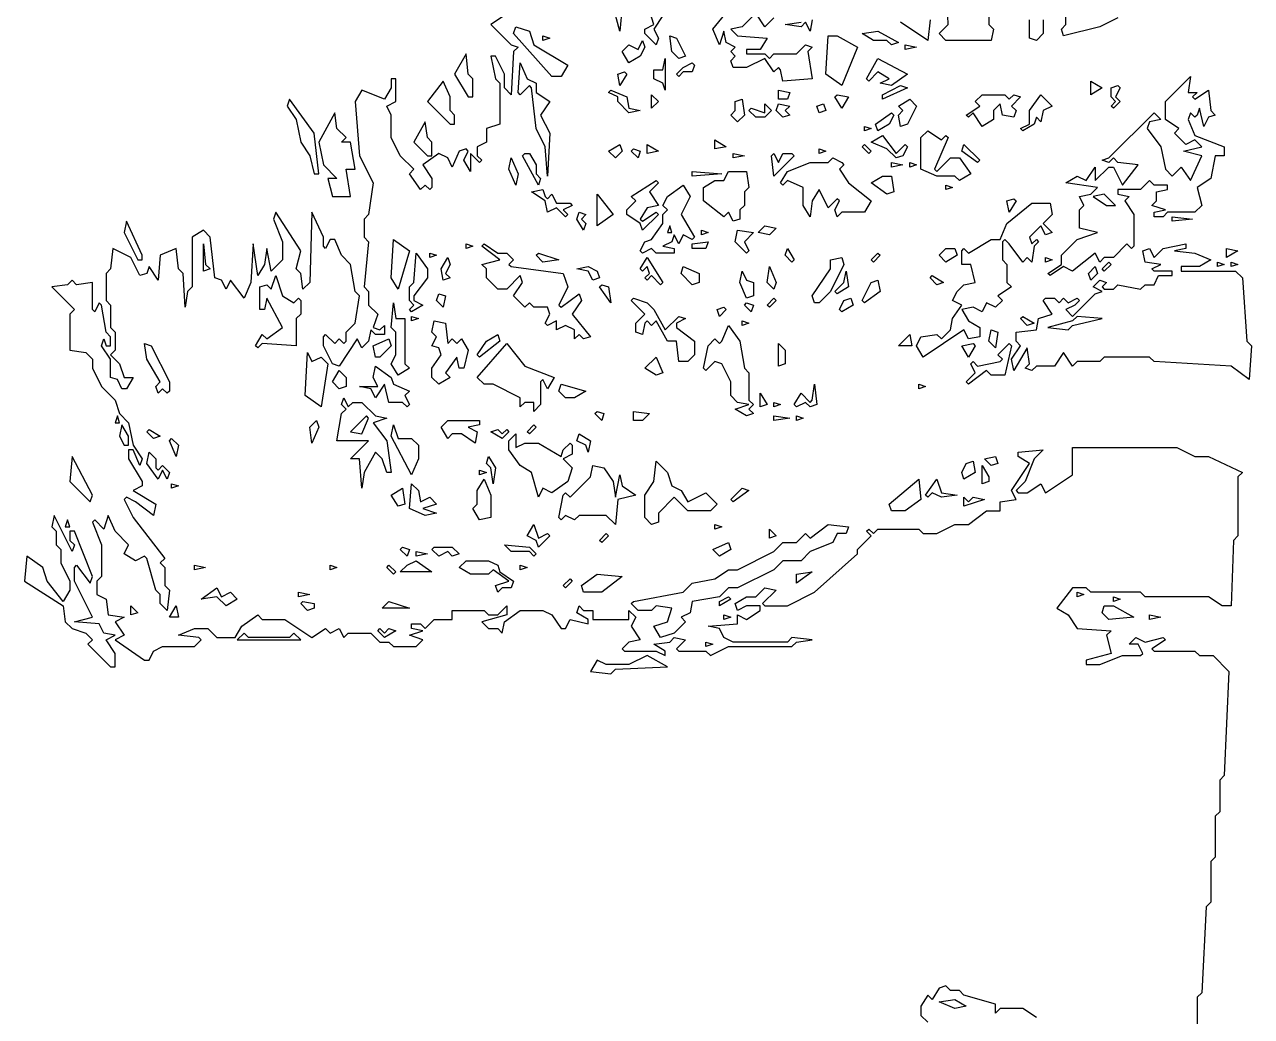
# Model space of a CAD drawing. Header units: millimetres. Extents: x -1921 to 1919, y -2 to 9002.
# Drawn here: x -1322 to -129, y 1985 to 2950 of the extents above; entities that cross this region are included whole.
import ezdxf

# ---------------------------------------------------------------- set-up
doc = ezdxf.new("R2010")
doc.units = ezdxf.units.MM
doc.layers.add('ALMOND-DRAW-PROFILE', color=7, linetype='Continuous', lineweight=25)

msp = doc.modelspace()

# ---------------------------------------------------------------- linework, layer by layer
at = {"layer": 'ALMOND-DRAW-PROFILE'}
for points in [[(-707.8, 2930.3), (-718.8, 2941.3), (-718.8, 2945.7), (-710, 2950.1), (-714.4, 2963.3), (-710, 2967.7), (-705.6, 2994.1), (-701.2, 2998.5), (-703.4, 3005.1), (-710, 3007.3), (-703.4, 3018.3), (-699, 3009.5), (-696.8, 3011.7), (-694.6, 3080), (-674.8, 3064.6), (-674.8, 3060.2), (-679.2, 3055.8), (-679.2, 3042.6), (-688, 3020.5), (-688, 3007.3), (-696.8, 2989.7), (-701.2, 2958.9), (-710, 2945.7), (-705.6, 2936.9)], [(-743, 2943.5), (-749.6, 2967.7), (-754, 2972.1), (-751.8, 2983.1), (-740.8, 2967.7)], [(-809.1, 2899.5), (-846.5, 2941.3), (-844.3, 2947.9), (-831.1, 2943.5), (-826.7, 2930.3), (-793.7, 2910.5), (-800.3, 2899.5)], [(-817.9, 2934.7), (-817.9, 2939.1), (-811.3, 2936.9)], [(-685.8, 2917.1), (-692.4, 2923.7), (-694.6, 2939.1), (-688, 2936.9), (-679.2, 2919.3)], [(-527.3, 2890.7), (-542.7, 2901.7), (-540.5, 2939.1), (-531.7, 2939.1), (-511.9, 2928.1)], [(-478.9, 2930.3), (-483.3, 2934.7), (-496.5, 2934.7), (-507.5, 2941.3), (-492.1, 2943.5), (-472.2, 2932.5)], [(-734.2, 2912.7), (-740.8, 2923.7), (-734.2, 2930.3), (-725.4, 2925.9), (-721, 2934.7), (-718.8, 2928.1), (-723.2, 2919.3)], [(-465.6, 2925.9), (-465.6, 2930.3), (-454.6, 2928.1)], [(-890.5, 2879.6), (-886.1, 2879.6), (-886.1, 2897.3), (-890.5, 2901.7), (-892.7, 2921.5), (-903.8, 2901.7)], [(-813.5, 2802.6), (-815.7, 2831.2), (-824.5, 2848.8), (-828.9, 2888.5), (-831.1, 2890.7), (-839.9, 2881.8), (-842.1, 2884.1), (-839.9, 2912.7), (-833.3, 2897.3), (-824.5, 2892.9), (-824.5, 2884.1), (-811.3, 2875.2), (-820.1, 2862), (-811.3, 2844.4)], [(-699, 2886.3), (-701.2, 2892.9), (-710, 2897.3), (-710, 2906.1), (-701.2, 2906.1), (-699, 2917.1)], [(-685.8, 2899.5), (-688, 2901.7), (-681.4, 2908.3), (-672.6, 2912.7), (-670.4, 2910.5), (-672.6, 2903.9), (-681.4, 2903.9)], [(-489.9, 2892.9), (-481.1, 2897.3), (-492.1, 2903.9), (-500.9, 2895.1), (-503.1, 2897.3), (-492.1, 2917.1), (-463.4, 2901.7), (-478.9, 2890.7)], [(-743, 2890.7), (-745.2, 2901.7), (-738.6, 2903.9), (-736.4, 2901.7)], [(-908.2, 2853.2), (-903.8, 2853.2), (-903.8, 2862), (-908.2, 2866.4), (-908.2, 2879.6), (-914.8, 2895.1), (-930.2, 2875.2)], [(-487.7, 2877.4), (-487.7, 2881.8), (-470, 2890.7), (-463.4, 2888.5)], [(-324.7, 2705.7), (-326.9, 2707.9), (-313.7, 2716.7), (-313.7, 2725.5), (-298.3, 2740.9), (-278.5, 2747.6), (-296.1, 2752), (-296.1, 2769.6), (-291.7, 2774), (-296.1, 2782.8), (-285.1, 2785), (-278.5, 2791.6), (-309.3, 2796), (-298.3, 2802.6), (-289.5, 2798.2), (-280.7, 2811.4), (-280.7, 2798.2), (-267.5, 2811.4), (-263.1, 2811.4), (-254.3, 2793.8), (-238.9, 2813.6), (-258.7, 2815.8), (-263.1, 2820.2), (-267.5, 2815.8), (-274.1, 2818), (-267.5, 2820.2), (-223.5, 2864.2), (-216.9, 2857.6), (-227.9, 2855.4), (-230.1, 2848.8), (-216.9, 2831.2), (-212.5, 2809.2), (-205.9, 2802.6), (-197.1, 2811.4), (-188.2, 2798.2), (-177.2, 2822.4), (-194.9, 2826.8), (-177.2, 2831.2), (-183.8, 2837.8), (-192.7, 2833.4), (-203.7, 2844.4), (-199.3, 2848.8), (-212.5, 2857.6), (-212.5, 2875.2), (-188.2, 2899.5), (-190.4, 2884.1), (-181.6, 2884.1), (-186, 2879.6), (-183.8, 2877.4), (-170.6, 2886.3), (-168.4, 2866.4), (-164, 2862), (-170.6, 2859.8), (-175, 2851), (-179.4, 2868.6), (-181.6, 2862), (-183.8, 2859.8), (-188.2, 2864.2), (-190.4, 2857.6), (-183.8, 2842.2), (-155.2, 2831.2), (-155.2, 2822.4), (-164, 2822.4), (-168.4, 2800.4), (-181.6, 2791.6), (-177.2, 2774), (-183.8, 2767.4), (-210.3, 2767.4), (-214.7, 2763), (-223.5, 2763), (-223.5, 2767.4), (-212.5, 2769.6), (-225.7, 2774), (-221.3, 2778.4), (-221.3, 2787.2), (-210.3, 2789.4), (-210.3, 2793.8), (-223.5, 2793.8), (-227.9, 2798.2), (-236.7, 2789.4), (-258.7, 2789.4), (-258.7, 2785), (-247.7, 2782.8), (-252.1, 2778.4), (-243.3, 2765.2), (-243.3, 2734.3), (-245.5, 2732.1), (-249.9, 2736.5), (-263.1, 2723.3), (-271.9, 2723.3), (-276.3, 2718.9), (-280.7, 2727.7), (-302.7, 2710.1), (-311.5, 2714.5)], [(-285.1, 2881.8), (-285.1, 2895.1), (-274.1, 2888.5)], [(-263.1, 2868.6), (-265.3, 2870.8), (-260.9, 2875.2), (-265.3, 2879.6), (-265.3, 2888.5), (-258.7, 2890.7), (-256.5, 2888.5), (-260.9, 2879.6), (-256.5, 2875.2)], [(-1040.3, 2804.8), (-1035.8, 2804.8), (-1040.3, 2844.4), (-1064.5, 2877.4), (-1066.7, 2870.8), (-1057.9, 2857.6), (-1053.5, 2835.6), (-1044.7, 2822.4)], [(-734.2, 2864.2), (-745.2, 2875.2), (-745.2, 2879.6), (-754, 2884.1), (-751.8, 2886.3), (-736.4, 2879.6), (-734.2, 2868.6), (-723.2, 2866.4)], [(-712.2, 2868.6), (-712.2, 2881.8), (-705.6, 2875.2)], [(-628.6, 2855.4), (-635.2, 2862), (-630.8, 2866.4), (-630.8, 2875.2), (-624.2, 2877.4), (-622, 2862)], [(-588.9, 2877.4), (-588.9, 2886.3), (-577.9, 2884.1), (-580.1, 2877.4)], [(-527.3, 2868.6), (-533.9, 2879.6), (-531.7, 2881.8), (-520.7, 2879.6)], [(-470, 2851), (-472.2, 2862), (-467.8, 2866.4), (-472.2, 2870.8), (-461.2, 2877.4), (-454.6, 2870.8), (-463.4, 2853.2)], [(-390.8, 2851), (-399.6, 2864.2), (-404, 2859.8), (-406.2, 2862), (-393, 2870.8), (-397.4, 2875.2), (-390.8, 2881.8), (-368.8, 2881.8), (-364.4, 2877.4), (-360, 2881.8), (-353.4, 2879.6), (-362.2, 2870.8), (-357.8, 2866.4), (-360, 2859.8), (-371, 2862), (-373.2, 2873), (-379.8, 2866.4), (-379.8, 2857.6)], [(-351.2, 2846.6), (-353.4, 2848.8), (-344.6, 2853.2), (-344.6, 2866.4), (-333.6, 2881.8), (-322.5, 2870.8), (-331.3, 2866.4), (-333.6, 2855.4), (-338, 2859.8), (-340.2, 2853.2)], [(-1022.6, 2782.8), (-1005, 2782.8), (-1009.4, 2809.2), (-1000.6, 2809.2), (-1005, 2835.6), (-1013.8, 2835.6), (-1009.4, 2840), (-1018.2, 2848.8), (-1020.4, 2864.2), (-1035.8, 2835.6), (-1031.4, 2813.6), (-1018.2, 2800.4), (-1027, 2800.4)], [(-610.9, 2859.8), (-617.6, 2866.4), (-615.4, 2868.6), (-602.1, 2864.2), (-602.1, 2873), (-595.5, 2866.4), (-602.1, 2859.8)], [(-584.5, 2859.8), (-591.1, 2866.4), (-588.9, 2873), (-577.9, 2870.8), (-582.3, 2866.4), (-577.9, 2862)], [(-549.3, 2864.2), (-551.5, 2870.8), (-544.9, 2873), (-542.7, 2866.4)], [(-492.1, 2846.6), (-494.3, 2853.2), (-478.9, 2864.2), (-476.7, 2862), (-481.1, 2853.2)], [(-930.2, 2822.4), (-925.8, 2822.4), (-925.8, 2835.6), (-930.2, 2840), (-932.4, 2855.4), (-943.4, 2835.6)], [(-505.3, 2846.6), (-505.3, 2851), (-498.7, 2848.8)], [(-474.5, 2820.2), (-483.3, 2829), (-498.7, 2835.6), (-487.7, 2842.2), (-474.5, 2824.6), (-465.6, 2833.4), (-463.4, 2831.2), (-467.8, 2822.4)], [(-412.8, 2798.2), (-417.2, 2802.6), (-434.8, 2802.6), (-450.2, 2809.2), (-450.2, 2840), (-443.6, 2846.6), (-430.4, 2837.8), (-426, 2842.2), (-423.8, 2840), (-437, 2809.2), (-434.8, 2807), (-421.6, 2820.2), (-412.8, 2820.2), (-401.8, 2804.8)], [(-747.4, 2820.2), (-754, 2826.8), (-743, 2833.4), (-740.8, 2826.8)], [(-725.4, 2820.2), (-732, 2826.8), (-729.8, 2829), (-723.2, 2826.8)], [(-716.6, 2824.6), (-716.6, 2833.4), (-705.6, 2826.8)], [(-650.6, 2829), (-650.6, 2837.8), (-639.6, 2831.2)], [(-549.3, 2824.6), (-549.3, 2829), (-542.7, 2826.8)], [(-500.9, 2824.6), (-507.5, 2831.2), (-505.3, 2833.4), (-498.7, 2826.8)], [(-395.2, 2815.8), (-410.6, 2826.8), (-408.4, 2833.4), (-393, 2818)], [(-844.3, 2793.8), (-850.9, 2809.2), (-848.7, 2820.2), (-842.1, 2804.8)], [(-822.3, 2793.8), (-837.7, 2822.4), (-835.5, 2824.6), (-831.1, 2824.6), (-824.5, 2813.6), (-824.5, 2804.8), (-820.1, 2800.4)], [(-633, 2820.2), (-633, 2824.6), (-622, 2822.4)], [(-593.3, 2802.6), (-595.5, 2822.4), (-593.3, 2824.6), (-588.9, 2815.8), (-584.5, 2824.6), (-575.7, 2824.6), (-573.5, 2822.4)], [(-558.1, 2763), (-564.7, 2774), (-564.7, 2791.6), (-580.1, 2798.2), (-584.5, 2793.8), (-586.7, 2796), (-580.1, 2807), (-558.1, 2815.8), (-540.5, 2815.8), (-536.1, 2820.2), (-527.3, 2815.8), (-525.1, 2813.6), (-529.5, 2809.2), (-520.7, 2796), (-498.7, 2778.4), (-505.3, 2767.4), (-527.3, 2767.4), (-531.7, 2763), (-533.9, 2769.6), (-529.5, 2778.4), (-531.7, 2780.6), (-540.5, 2771.8), (-549.3, 2789.4), (-555.9, 2778.4)], [(-672.6, 2802.6), (-672.6, 2807), (-644, 2804.8)], [(-633, 2758.6), (-637.4, 2767.4), (-641.8, 2763), (-661.6, 2778.4), (-661.6, 2791.6), (-650.6, 2798.2), (-641.8, 2798.2), (-637.4, 2807), (-619.8, 2807), (-617.6, 2791.6), (-622, 2787.2), (-622, 2774), (-626.4, 2769.6), (-626.4, 2760.8)], [(-478.9, 2811.4), (-478.9, 2815.8), (-467.8, 2813.6)], [(-461.2, 2811.4), (-461.2, 2815.8), (-454.6, 2813.6)], [(-721, 2749.8), (-723.2, 2756.4), (-736.4, 2765.2), (-736.4, 2769.6), (-727.6, 2778.4), (-732, 2782.8), (-707.8, 2798.2), (-705.6, 2796), (-714.4, 2787.2), (-705.6, 2774), (-716.6, 2771.8), (-723.2, 2760.8), (-721, 2758.6), (-707.8, 2767.4), (-705.6, 2765.2)], [(-721, 2727.7), (-723.2, 2729.9), (-718.8, 2738.7), (-712.2, 2740.9), (-701.2, 2756.4), (-701.2, 2765.2), (-696.8, 2769.6), (-701.2, 2774), (-696.8, 2782.8), (-681.4, 2793.8), (-674.8, 2782.8), (-683.6, 2765.2), (-670.4, 2743.2), (-672.6, 2740.9), (-681.4, 2745.4), (-685.8, 2736.5), (-690.2, 2745.4), (-692.4, 2738.7), (-701.2, 2734.3), (-690.2, 2732.1), (-690.2, 2727.7), (-707.8, 2727.7), (-712.2, 2732.1)], [(-483.3, 2785), (-498.7, 2796), (-487.7, 2802.6), (-478.9, 2802.6), (-476.7, 2787.2)], [(-426, 2789.4), (-426, 2793.8), (-419.4, 2791.6)], [(-795.9, 2763), (-804.7, 2771.8), (-813.5, 2767.4), (-815.7, 2778.4), (-828.9, 2787.2), (-817.9, 2789.4), (-815.7, 2782.8), (-813.5, 2780.6), (-809.1, 2785), (-804.7, 2776.2), (-791.5, 2776.2), (-789.3, 2774), (-798.1, 2769.6), (-793.7, 2765.2)], [(-765.1, 2754.2), (-765.1, 2785), (-749.6, 2765.2)], [(-364.4, 2767.4), (-366.6, 2778.4), (-360, 2780.6), (-357.8, 2778.4)], [(-269.7, 2774), (-260.9, 2774), (-271.9, 2785), (-282.9, 2782.8)], [(-448, 2626.5), (-454.6, 2637.5), (-450.2, 2646.3), (-434.8, 2648.5), (-430.4, 2644.1), (-421.6, 2652.9), (-419.4, 2663.9), (-410.6, 2677.1), (-419.4, 2681.5), (-415, 2690.3), (-408.4, 2696.9), (-397.4, 2699.1), (-401.8, 2716.7), (-410.6, 2716.7), (-410.6, 2729.9), (-408.4, 2732.1), (-404, 2727.7), (-382, 2740.9), (-373.2, 2740.9), (-366.6, 2756.4), (-342.4, 2776.2), (-324.7, 2776.2), (-322.5, 2765.2), (-331.3, 2756.4), (-322.5, 2747.6), (-329.1, 2745.4), (-333.6, 2754.2), (-344.6, 2743.2), (-342.4, 2736.5), (-338, 2740.9), (-335.8, 2738.7), (-340.2, 2734.3), (-342.4, 2718.9), (-346.8, 2723.3), (-351.2, 2718.9), (-364.4, 2736.5), (-368.8, 2740.9), (-371, 2738.7), (-371, 2721.1), (-366.6, 2716.7), (-366.6, 2699.1), (-362.2, 2694.7), (-375.4, 2685.9), (-371, 2681.5), (-377.6, 2674.9), (-386.4, 2679.3), (-390.8, 2670.5), (-399.6, 2674.9), (-410.6, 2672.7), (-404, 2661.7), (-393, 2655.1), (-393, 2646.3), (-404, 2644.1), (-408.4, 2652.9)], [(-1212, 2721.1), (-1207.6, 2721.1), (-1207.6, 2725.5), (-1223, 2758.6), (-1225.2, 2747.6)], [(-778.3, 2749.8), (-784.9, 2760.8), (-782.7, 2767.4), (-776.1, 2765.2), (-780.5, 2760.8), (-776.1, 2756.4)], [(-205.9, 2758.6), (-205.9, 2763), (-186, 2760.8)], [(-696.8, 2747.6), (-692.4, 2747.6), (-694.6, 2754.2)], [(-663.8, 2745.4), (-663.8, 2749.8), (-657.2, 2747.6)], [(-619.8, 2727.7), (-630.8, 2738.7), (-628.6, 2749.8), (-613.1, 2747.6), (-622, 2738.7), (-617.6, 2729.9)], [(-608.7, 2747.6), (-602.1, 2754.2), (-591.1, 2752), (-597.7, 2745.4)], [(-1148.1, 2710.1), (-1148.1, 2736.5), (-1145.9, 2716.7), (-1141.5, 2712.3)], [(-958.8, 2692.5), (-965.4, 2703.5), (-963.2, 2740.9), (-947.8, 2729.9)], [(-892.7, 2732.1), (-892.7, 2736.5), (-886.1, 2734.3)], [(-787.1, 2644.1), (-787.1, 2652.9), (-795.9, 2657.3), (-804.7, 2652.9), (-804.7, 2661.7), (-813.5, 2657.3), (-815.7, 2659.5), (-811.3, 2668.3), (-813.5, 2674.9), (-826.7, 2674.9), (-831.1, 2679.3), (-835.5, 2674.9), (-846.5, 2685.9), (-837.7, 2699.1), (-839.9, 2705.7), (-853.1, 2692.5), (-861.9, 2692.5), (-872.9, 2703.5), (-872.9, 2712.3), (-877.3, 2716.7), (-859.7, 2721.1), (-877.3, 2734.3), (-875.1, 2736.5), (-861.9, 2727.7), (-853.1, 2727.7), (-846.5, 2721.1), (-850.9, 2716.7), (-848.7, 2714.5), (-798.1, 2707.9), (-793.7, 2694.7), (-802.5, 2677.1), (-800.3, 2674.9), (-782.7, 2688.1), (-780.5, 2681.5), (-789.3, 2668.3), (-771.7, 2646.3), (-778.3, 2644.1), (-782.7, 2648.5)], [(-672.6, 2732.1), (-672.6, 2736.5), (-657.2, 2738.7), (-659.4, 2732.1)], [(-131, 2604.5), (-148.6, 2617.7), (-223.5, 2622.1), (-227.9, 2626.5), (-271.9, 2626.5), (-276.3, 2622.1), (-298.3, 2622.1), (-302.7, 2617.7), (-311.5, 2630.9), (-320.3, 2617.7), (-338, 2617.7), (-342.4, 2613.3), (-349, 2615.5), (-344.6, 2619.9), (-346.8, 2635.3), (-360, 2613.3), (-362.2, 2624.3), (-353.4, 2637.5), (-357.8, 2641.9), (-357.8, 2650.7), (-338, 2652.9), (-335.8, 2663.9), (-322.5, 2668.3), (-331.3, 2681.5), (-329.1, 2683.7), (-320.3, 2683.7), (-315.9, 2679.3), (-311.5, 2683.7), (-307.1, 2679.3), (-298.3, 2683.7), (-296.1, 2681.5), (-300.5, 2677.1), (-309.3, 2672.7), (-302.7, 2666.1), (-280.7, 2688.1), (-274.1, 2690.3), (-282.9, 2694.7), (-276.3, 2701.3), (-269.7, 2699.1), (-274.1, 2694.7), (-271.9, 2692.5), (-263.1, 2692.5), (-258.7, 2696.9), (-236.7, 2692.5), (-232.3, 2696.9), (-223.5, 2696.9), (-219.1, 2705.7), (-205.9, 2705.7), (-205.9, 2710.1), (-223.5, 2710.1), (-225.7, 2712.3), (-216.9, 2716.7), (-232.3, 2718.9), (-234.5, 2729.9), (-227.9, 2732.1), (-223.5, 2723.3), (-214.7, 2732.1), (-192.7, 2736.5), (-192.7, 2732.1), (-203.7, 2729.9), (-183.8, 2727.7), (-168.4, 2721.1), (-179.4, 2714.5), (-197.1, 2714.5), (-197.1, 2710.1), (-144.2, 2710.1), (-137.6, 2703.5), (-133.2, 2641.9), (-128.8, 2637.5)], [(-945.6, 2670.5), (-947.8, 2672.7), (-943.4, 2677.1), (-947.8, 2681.5), (-947.8, 2694.7), (-943.4, 2699.1), (-941.2, 2727.7), (-930.2, 2712.3), (-930.2, 2703.5), (-943.4, 2685.9), (-943.4, 2681.5), (-934.6, 2677.1)], [(-928, 2723.3), (-928, 2727.7), (-921.4, 2725.5)], [(-914.8, 2701.3), (-917, 2712.3), (-910.4, 2723.3), (-908.2, 2716.7), (-912.6, 2707.9), (-908.2, 2703.5)], [(-817.9, 2718.9), (-824.5, 2725.5), (-822.3, 2727.7), (-802.5, 2721.1)], [(-703.4, 2696.9), (-712.2, 2705.7), (-716.6, 2701.3), (-718.8, 2703.5), (-714.4, 2707.9), (-716.6, 2714.5), (-721, 2710.1), (-723.2, 2712.3), (-716.6, 2723.3), (-701.2, 2699.1)], [(-575.7, 2718.9), (-582.3, 2725.5), (-580.1, 2732.1), (-573.5, 2721.1)], [(-553.7, 2679.3), (-555.9, 2685.9), (-538.3, 2712.3), (-538.3, 2721.1), (-527.3, 2723.3), (-525.1, 2716.7), (-538.3, 2690.3), (-549.3, 2679.3)], [(-496.5, 2718.9), (-498.7, 2721.1), (-492.1, 2727.7), (-489.9, 2725.5)], [(-426, 2718.9), (-432.6, 2725.5), (-426, 2732.1), (-417.2, 2732.1), (-415, 2725.5)], [(-329.1, 2718.9), (-329.1, 2723.3), (-322.5, 2721.1)], [(-153, 2723.3), (-153, 2732.1), (-142, 2729.9)], [(-769.5, 2701.3), (-773.9, 2710.1), (-784.9, 2712.3), (-773.9, 2714.5), (-765.1, 2710.1), (-762.9, 2703.5)], [(-672.6, 2696.9), (-683.6, 2707.9), (-681.4, 2714.5), (-666, 2707.9), (-666, 2699.1)], [(-619.8, 2683.7), (-626.4, 2699.1), (-624.2, 2710.1), (-619.8, 2701.3), (-613.1, 2699.1), (-613.1, 2685.9)], [(-593.3, 2692.5), (-599.9, 2699.1), (-597.7, 2714.5), (-591.1, 2699.1)], [(-531.7, 2688.1), (-533.9, 2690.3), (-525.1, 2699.1), (-522.9, 2710.1), (-520.7, 2694.7)], [(-285.1, 2701.3), (-287.3, 2707.9), (-280.7, 2714.5), (-278.5, 2707.9)], [(-271.9, 2710.1), (-274.1, 2712.3), (-267.5, 2718.9), (-265.3, 2716.7)], [(-161.8, 2714.5), (-161.8, 2718.9), (-155.2, 2716.7)], [(-148.6, 2714.5), (-148.6, 2718.9), (-142, 2716.7)], [(-1095.3, 2635.3), (-1097.5, 2637.5), (-1090.9, 2648.5), (-1086.5, 2644.1), (-1071.1, 2655.1), (-1086.5, 2683.7), (-1088.7, 2672.7), (-1093.1, 2672.7), (-1093.1, 2694.7), (-1086.5, 2696.9), (-1082.1, 2692.5), (-1077.7, 2705.7), (-1071.1, 2685.9), (-1060.1, 2679.3), (-1055.7, 2683.7), (-1053.5, 2681.5), (-1053.5, 2668.3), (-1057.9, 2663.9), (-1057.9, 2637.5), (-1090.9, 2639.7)], [(-751.8, 2679.3), (-762.9, 2694.7), (-760.7, 2696.9), (-754, 2694.7)], [(-505.3, 2679.3), (-507.5, 2681.5), (-498.7, 2699.1), (-492.1, 2701.3), (-489.9, 2690.3)], [(-434.8, 2696.9), (-441.4, 2703.5), (-439.2, 2705.7), (-428.2, 2699.1)], [(-914.8, 2674.9), (-921.4, 2681.5), (-919.2, 2688.1), (-912.6, 2685.9)], [(-958.8, 2608.9), (-965.4, 2619.9), (-961, 2628.7), (-961, 2650.7), (-965.4, 2655.1), (-963.2, 2679.3), (-961, 2663.9), (-952.2, 2663.9), (-952.2, 2619.9), (-947.8, 2615.5)], [(-685.8, 2622.1), (-688, 2641.9), (-696.8, 2641.9), (-707.8, 2661.7), (-712.2, 2657.3), (-716.6, 2661.7), (-718.8, 2659.5), (-721, 2648.5), (-727.6, 2650.7), (-727.6, 2659.5), (-718.8, 2668.3), (-732, 2681.5), (-729.8, 2683.7), (-716.6, 2679.3), (-710, 2672.7), (-699, 2652.9), (-685.8, 2666.1), (-679.2, 2663.9), (-688, 2659.5), (-688, 2655.1), (-670.4, 2641.9), (-670.4, 2628.7), (-677, 2622.1)], [(-646.2, 2666.1), (-648.4, 2672.7), (-641.8, 2674.9), (-639.6, 2672.7)], [(-615.4, 2670.5), (-622, 2677.1), (-619.8, 2679.3), (-613.1, 2677.1)], [(-597.7, 2674.9), (-599.9, 2677.1), (-593.3, 2683.7), (-591.1, 2681.5)], [(-527.3, 2670.5), (-529.5, 2672.7), (-525.1, 2681.5), (-518.5, 2683.7), (-516.3, 2677.1)], [(-945.6, 2661.7), (-945.6, 2666.1), (-939, 2663.9)], [(-919.2, 2600), (-925.8, 2606.7), (-925.8, 2615.5), (-917, 2628.7), (-919.2, 2635.3), (-925.8, 2637.5), (-921.4, 2646.3), (-925.8, 2650.7), (-923.6, 2661.7), (-912.6, 2659.5), (-910.4, 2639.7), (-906, 2644.1), (-901.6, 2639.7), (-897.2, 2644.1), (-890.5, 2633.1), (-894.9, 2615.5), (-899.4, 2615.5), (-901.6, 2626.5), (-912.6, 2611.1), (-908.2, 2606.7)], [(-624.2, 2657.3), (-624.2, 2661.7), (-617.6, 2659.5)], [(-346.8, 2657.3), (-353.4, 2663.9), (-351.2, 2666.1), (-340.2, 2659.5)], [(-326.9, 2655.1), (-307.1, 2652.9), (-302.7, 2657.3), (-274.1, 2663.9), (-298.3, 2666.1), (-302.7, 2661.7)], [(-619.8, 2569.2), (-630.8, 2575.8), (-617.6, 2580.2), (-628.6, 2582.4), (-635.2, 2589), (-635.2, 2602.3), (-644, 2619.9), (-650.6, 2622.1), (-659.4, 2613.3), (-661.6, 2615.5), (-657.2, 2637.5), (-650.6, 2644.1), (-646.2, 2639.7), (-644, 2641.9), (-637.4, 2657.3), (-626.4, 2641.9), (-622, 2615.5), (-617.6, 2611.1), (-617.6, 2584.6), (-613.1, 2580.2), (-617.6, 2575.8), (-613.1, 2571.4)], [(-377.6, 2635.3), (-384.2, 2641.9), (-382, 2652.9), (-375.4, 2650.7)], [(-1192.2, 2591.2), (-1194.4, 2597.8), (-1190, 2602.3), (-1203.2, 2624.3), (-1205.4, 2639.7), (-1198.8, 2637.5), (-1181.2, 2602.3), (-1181.2, 2593.4), (-1183.4, 2591.2), (-1187.8, 2595.6)], [(-980.8, 2626.5), (-983, 2637.5), (-967.6, 2644.1), (-965.4, 2637.5), (-976.4, 2626.5)], [(-879.5, 2626.5), (-881.7, 2628.7), (-872.9, 2641.9), (-861.9, 2648.5), (-859.7, 2641.9)], [(-826.7, 2573.6), (-826.7, 2582.4), (-835.5, 2582.4), (-839.9, 2578), (-839.9, 2586.8), (-866.3, 2600), (-875.1, 2600), (-881.7, 2606.7), (-853.1, 2639.7), (-835.5, 2617.7), (-806.9, 2606.7), (-813.5, 2595.6), (-817.9, 2604.5), (-820.1, 2602.3), (-820.1, 2580.2)], [(-588.9, 2617.7), (-588.9, 2639.7), (-582.3, 2633.1), (-582.3, 2619.9)], [(-472.2, 2637.5), (-461.2, 2648.5), (-459, 2637.5)], [(-404, 2626.5), (-410.6, 2637.5), (-399.6, 2639.7), (-397.4, 2637.5)], [(-404, 2600), (-406.2, 2602.3), (-397.4, 2611.1), (-401.8, 2619.9), (-399.6, 2622.1), (-395.2, 2617.7), (-373.2, 2622.1), (-371, 2624.3), (-375.4, 2628.7), (-364.4, 2639.7), (-362.2, 2637.5), (-368.8, 2608.9), (-382, 2608.9), (-386.4, 2613.3)], [(-1033.6, 2578), (-1049.1, 2589), (-1046.9, 2630.9), (-1042.5, 2622.1), (-1033.6, 2626.5), (-1027, 2619.9)], [(-707.8, 2608.9), (-718.8, 2615.5), (-707.8, 2626.5), (-701.2, 2611.1)], [(-1016, 2595.6), (-1022.6, 2602.3), (-1016, 2613.3), (-1009.4, 2606.7), (-1009.4, 2597.8)], [(-950, 2578), (-954.4, 2582.4), (-967.6, 2582.4), (-972, 2600), (-980.8, 2586.8), (-985.2, 2595.6), (-996.2, 2597.8), (-978.6, 2597.8), (-983, 2606.7), (-980.8, 2617.7), (-965.4, 2606.7), (-963.2, 2600), (-947.8, 2593.4), (-952.2, 2589), (-947.8, 2580.2)], [(-795.9, 2586.8), (-802.5, 2593.4), (-800.3, 2600), (-776.1, 2593.4), (-787.1, 2586.8)], [(-606.5, 2578), (-606.5, 2591.2), (-599.9, 2580.2)], [(-571.3, 2578), (-573.5, 2580.2), (-566.9, 2591.2), (-558.1, 2582.4), (-555.9, 2584.6), (-553.7, 2600), (-551.5, 2580.2), (-558.1, 2578), (-562.5, 2582.4)], [(-452.4, 2595.6), (-452.4, 2600), (-445.8, 2597.8)], [(-994, 2498.8), (-996.2, 2527.4), (-1005, 2527.4), (-987.4, 2545), (-1018.2, 2545), (-1013.8, 2571.4), (-1009.4, 2575.8), (-1013.8, 2580.2), (-1011.6, 2586.8), (-1007.2, 2578), (-1002.8, 2582.4), (-994, 2582.4), (-980.8, 2569.2), (-969.8, 2567), (-983, 2562.6), (-969.8, 2545), (-965.4, 2514.2), (-969.8, 2514.2), (-974.2, 2527.4), (-980.8, 2534), (-991.8, 2514.2)], [(-593.3, 2578), (-593.3, 2582.4), (-586.7, 2580.2)], [(-1234, 2562.6), (-1229.6, 2562.6), (-1231.8, 2569.2)], [(-1005, 2553.8), (-994, 2551.6), (-987.4, 2567), (-989.6, 2569.2)], [(-760.7, 2564.8), (-767.3, 2571.4), (-765.1, 2573.6), (-758.5, 2571.4)], [(-729.8, 2564.8), (-729.8, 2573.6), (-714.4, 2571.4), (-721, 2564.8)], [(-593.3, 2564.8), (-593.3, 2569.2), (-577.9, 2567)], [(-571.3, 2564.8), (-571.3, 2569.2), (-564.7, 2567)], [(-1225.2, 2540.6), (-1220.8, 2540.6), (-1220.8, 2549.4), (-1227.4, 2560.4), (-1229.6, 2549.4)], [(-1196.6, 2547.2), (-1203.2, 2553.8), (-1201, 2556), (-1190, 2549.4)], [(-1042.5, 2542.8), (-1044.7, 2558.2), (-1038.1, 2564.8), (-1035.8, 2558.2)], [(-945.6, 2512), (-965.4, 2549.4), (-963.2, 2560.4), (-958.8, 2547.2), (-945.6, 2547.2), (-939, 2540.6), (-939, 2527.4)], [(-883.9, 2542.8), (-897.2, 2551.6), (-906, 2551.6), (-910.4, 2547.2), (-917, 2558.2), (-910.4, 2564.8), (-879.5, 2564.8), (-879.5, 2560.4), (-890.5, 2558.2), (-881.7, 2553.8)], [(-857.5, 2547.2), (-868.5, 2553.8), (-861.9, 2556), (-857.5, 2551.6), (-853.1, 2556), (-850.9, 2553.8)], [(-831.1, 2551.6), (-833.3, 2553.8), (-826.7, 2560.4), (-824.5, 2558.2)], [(-1174.5, 2529.6), (-1181.2, 2545), (-1179, 2547.2), (-1172.3, 2540.6)], [(-822.3, 2490), (-828.9, 2514.2), (-839.9, 2520.8), (-850.9, 2536.2), (-850.9, 2545), (-844.3, 2551.6), (-844.3, 2538.4), (-835.5, 2542.8), (-822.3, 2542.8), (-800.3, 2529.6), (-798.1, 2536.2), (-791.5, 2542.8), (-789.3, 2540.6), (-789.3, 2531.8), (-798.1, 2527.4), (-789.3, 2518.6), (-793.7, 2505.4), (-809.1, 2494.4), (-817.9, 2498.8)], [(-773.9, 2534), (-776.1, 2540.6), (-784.9, 2545), (-782.7, 2551.6), (-771.7, 2545)], [(-1192.2, 2507.6), (-1203.2, 2523), (-1201, 2534), (-1194.4, 2527.4), (-1194.4, 2518.6), (-1192.2, 2516.4), (-1187.8, 2520.8), (-1181.2, 2514.2), (-1183.4, 2507.6), (-1187.8, 2516.4)], [(-1258.2, 2485.6), (-1256, 2492.2), (-1275.8, 2529.6), (-1278, 2505.4)], [(-866.3, 2503.2), (-868.5, 2518.6), (-872.9, 2523), (-870.7, 2529.6), (-864.1, 2518.6)], [(-747.4, 2463.6), (-756.3, 2472.4), (-782.7, 2472.4), (-787.1, 2468), (-795.9, 2472.4), (-800.3, 2468), (-802.5, 2470.2), (-798.1, 2492.2), (-795.9, 2494.4), (-791.5, 2490), (-780.5, 2501), (-771.7, 2509.8), (-769.5, 2520.8), (-758.5, 2518.6), (-749.6, 2505.4), (-747.4, 2490), (-743, 2512), (-740.8, 2501), (-727.6, 2492.2), (-745.2, 2487.8)], [(-712.2, 2463.6), (-718.8, 2470.2), (-718.8, 2492.2), (-710, 2505.4), (-707.8, 2525.2), (-696.8, 2514.2), (-692.4, 2501), (-683.6, 2496.6), (-677, 2485.6), (-659.4, 2494.4), (-648.4, 2483.4), (-655, 2476.8), (-677, 2476.8), (-690.2, 2490), (-705.6, 2474.6), (-705.6, 2465.8)], [(-408.4, 2507.6), (-410.6, 2514.2), (-406.2, 2523), (-399.6, 2525.2), (-397.4, 2514.2)], [(-390.8, 2503.2), (-390.8, 2520.8), (-384.2, 2509.8), (-384.2, 2505.4)], [(-382, 2520.8), (-388.6, 2527.4), (-377.6, 2529.6), (-375.4, 2523)], [(-879.5, 2468), (-886.1, 2479), (-881.7, 2483.4), (-881.7, 2496.6), (-875.1, 2507.6), (-868.5, 2492.2), (-868.5, 2470.2)], [(-879.5, 2512), (-879.5, 2516.4), (-872.9, 2514.2)], [(-478.9, 2476.8), (-481.1, 2483.4), (-452.4, 2507.6), (-450.2, 2487.8), (-465.6, 2476.8)], [(-443.6, 2490), (-445.8, 2492.2), (-434.8, 2507.6), (-430.4, 2494.4), (-415, 2492.2), (-430.4, 2490), (-439.2, 2494.4)], [(-1179, 2498.8), (-1179, 2503.2), (-1172.3, 2501)], [(-958.8, 2481.2), (-965.4, 2492.2), (-954.4, 2498.8), (-952.2, 2483.4)], [(-932.4, 2472.4), (-947.8, 2479), (-945.6, 2503.2), (-939, 2496.6), (-936.8, 2485.6), (-928, 2490), (-921.4, 2483.4), (-934.6, 2479), (-921.4, 2474.6)], [(-633, 2485.6), (-635.2, 2487.8), (-624.2, 2498.8), (-617.6, 2496.6)], [(-408.4, 2481.2), (-408.4, 2490), (-404, 2485.6), (-399.6, 2490), (-388.6, 2487.8)], [(-1238.4, 2324.9), (-1234, 2324.9), (-1234, 2338.1), (-1242.8, 2351.3), (-1234, 2355.7), (-1245, 2357.9), (-1249.4, 2366.7), (-1273.6, 2368.9), (-1256, 2373.3), (-1273.6, 2408.5), (-1273.6, 2421.7), (-1271.4, 2423.9), (-1258.2, 2406.3), (-1256, 2412.9), (-1273.6, 2456.9), (-1278, 2456.9), (-1278, 2448.1), (-1273.6, 2443.7), (-1275.8, 2437.1), (-1293.4, 2472.4), (-1295.6, 2461.4), (-1291.2, 2456.9), (-1291.2, 2443.7), (-1286.8, 2439.3), (-1286.8, 2426.1), (-1278, 2408.5), (-1278, 2399.7), (-1284.6, 2388.7), (-1300, 2408.5), (-1304.4, 2421.7), (-1319.9, 2432.7), (-1322.1, 2408.5), (-1284.6, 2384.3), (-1282.4, 2368.9), (-1275.8, 2362.3), (-1262.6, 2357.9), (-1256, 2351.3), (-1260.4, 2346.9)], [(-1282.4, 2461.4), (-1278, 2461.4), (-1280.2, 2468)], [(-822.3, 2441.5), (-824.5, 2448.1), (-833.3, 2452.5), (-826.7, 2463.6), (-822.3, 2450.3), (-813.5, 2454.7), (-811.3, 2452.5)], [(-703.4, 2353.5), (-710, 2364.5), (-696.8, 2368.9), (-692.4, 2382.1), (-707.8, 2384.3), (-712.2, 2379.9), (-725.4, 2379.9), (-732, 2386.5), (-729.8, 2388.7), (-681.4, 2397.5), (-672.6, 2406.3), (-650.6, 2410.7), (-637.4, 2419.5), (-628.6, 2419.5), (-593.3, 2437.1), (-584.5, 2445.9), (-571.3, 2445.9), (-562.5, 2454.7), (-558.1, 2450.3), (-540.5, 2463.6), (-520.7, 2461.4), (-522.9, 2454.7), (-531.7, 2454.7), (-536.1, 2445.9), (-558.1, 2437.1), (-566.9, 2428.3), (-584.5, 2428.3), (-593.3, 2419.5), (-628.6, 2401.9), (-637.4, 2401.9), (-646.2, 2393.1), (-672.6, 2388.7), (-674.8, 2377.7), (-683.6, 2373.3), (-679.2, 2368.9), (-690.2, 2357.9)], [(-650.6, 2459.1), (-650.6, 2463.6), (-644, 2461.4)], [(-597.7, 2450.3), (-597.7, 2459.1), (-591.1, 2452.5)], [(-760.7, 2445.9), (-762.9, 2448.1), (-756.3, 2454.7), (-754, 2452.5)], [(-950, 2432.7), (-956.6, 2439.3), (-954.4, 2441.5), (-947.8, 2439.3)], [(-941.2, 2432.7), (-941.2, 2437.1), (-930.2, 2434.9)], [(-919.2, 2432.7), (-925.8, 2439.3), (-923.6, 2441.5), (-906, 2441.5), (-899.4, 2434.9), (-906, 2432.7), (-910.4, 2437.1)], [(-826.7, 2432.7), (-831.1, 2437.1), (-848.7, 2437.1), (-855.3, 2443.7), (-831.1, 2441.5), (-824.5, 2434.9)], [(-646.2, 2432.7), (-652.8, 2439.3), (-637.4, 2445.9), (-635.2, 2439.3)], [(-1156.9, 2419.5), (-1156.9, 2423.9), (-1145.9, 2421.7)], [(-1024.8, 2419.5), (-1024.8, 2423.9), (-1018.2, 2421.7)], [(-963.2, 2415.1), (-969.8, 2421.7), (-967.6, 2423.9), (-961, 2417.3)], [(-956.6, 2417.3), (-950, 2423.9), (-941.2, 2428.3), (-925.8, 2417.3)], [(-861.9, 2397.5), (-864.1, 2404.1), (-850.9, 2408.5), (-866.3, 2419.5), (-870.7, 2415.1), (-888.3, 2415.1), (-899.4, 2421.7), (-892.7, 2428.3), (-870.7, 2428.3), (-861.9, 2423.9), (-859.7, 2417.3), (-846.5, 2408.5), (-848.7, 2401.9), (-857.5, 2401.9)], [(-839.9, 2419.5), (-839.9, 2423.9), (-833.3, 2421.7)], [(-795.9, 2401.9), (-798.1, 2404.1), (-791.5, 2410.7), (-789.3, 2408.5)], [(-778.3, 2397.5), (-780.5, 2404.1), (-765.1, 2415.1), (-740.8, 2412.9), (-760.7, 2397.5)], [(-571.3, 2406.3), (-571.3, 2415.1), (-555.9, 2417.3)], [(-1126.1, 2384.3), (-1134.9, 2393.1), (-1150.3, 2390.9), (-1134.9, 2401.9), (-1130.5, 2393.1), (-1121.7, 2397.5), (-1115.1, 2390.9)], [(-1055.7, 2393.1), (-1055.7, 2397.5), (-1044.7, 2395.3)], [(-1046.9, 2379.9), (-1053.5, 2386.5), (-1051.3, 2388.7), (-1040.3, 2386.5), (-1040.3, 2382.1)], [(-974.2, 2382.1), (-967.6, 2388.7), (-947.8, 2382.1)], [(-646.2, 2384.3), (-646.2, 2388.7), (-637.4, 2393.1), (-635.2, 2390.9)], [(-298.3, 2393.1), (-298.3, 2397.5), (-291.7, 2395.3)], [(-263.1, 2388.7), (-263.1, 2393.1), (-256.5, 2390.9)], [(-1218.6, 2375.5), (-1218.6, 2384.3), (-1212, 2377.7)], [(-1181.2, 2373.3), (-1174.5, 2384.3), (-1172.3, 2373.3)], [(-641.8, 2371.1), (-641.8, 2375.5), (-635.2, 2373.3)], [(-267.5, 2371.1), (-274.1, 2377.7), (-271.9, 2384.3), (-263.1, 2384.3), (-243.3, 2373.3)], [(-227.9, 2371.1), (-227.9, 2375.5), (-216.9, 2373.3)], [(-1115.1, 2351.3), (-1053.5, 2351.3), (-1060.1, 2357.9), (-1064.5, 2353.5), (-1104.1, 2353.5), (-1108.5, 2357.9)], [(-972, 2353.5), (-978.6, 2360.1), (-976.4, 2362.3), (-972, 2357.9), (-967.6, 2362.3), (-961, 2360.1)], [(-659.4, 2344.7), (-659.4, 2349.1), (-652.8, 2346.9)], [(-771.7, 2320.5), (-751.8, 2318.2), (-747.4, 2322.7), (-696.8, 2324.9), (-716.6, 2335.9), (-734.2, 2327.1), (-756.3, 2327.1), (-765.1, 2331.5)], [(-417.2, 1992.4), (-432.6, 1999), (-417.2, 2001.2), (-406.2, 1994.6)]]:
    msp.add_lwpolyline(points, close=True, dxfattribs=at)
for points in [[(-384.2, 2976.5), (-384.2, 2950.1), (-379.8, 2945.7), (-382, 2934.7), (-426, 2934.7), (-432.6, 2941.3), (-423.8, 2950.1), (-426, 3009.5)], [(-593.3, 2956.7), (-602.1, 2947.9), (-610.9, 2961.1), (-624.2, 2947.9), (-635.2, 2945.7), (-628.6, 2939.1), (-599.9, 2936.9), (-606.5, 2925.9), (-619.8, 2925.9), (-619.8, 2921.5), (-602.1, 2921.5), (-597.7, 2917.1), (-593.3, 2921.5), (-571.3, 2921.5), (-562.5, 2930.3), (-555.9, 2928.1), (-560.3, 2923.7), (-555.9, 2897.3), (-584.5, 2895.1), (-586.7, 2906.1), (-588.9, 2908.3), (-593.3, 2903.9), (-602.1, 2917.1), (-619.8, 2908.3), (-633, 2908.3), (-635.2, 2914.9), (-630.8, 2919.3), (-635.2, 2923.7), (-630.8, 2928.1), (-639.6, 2932.5), (-641.8, 2943.5), (-646.2, 2930.3), (-652.8, 2945.7), (-630.8, 2972.1)], [(-258.7, 2956.7), (-276.3, 2947.9), (-311.5, 2939.1), (-313.7, 2945.7), (-309.3, 2950.1), (-309.3, 2976.5)], [(-855.3, 2958.9), (-868.5, 2950.1), (-848.7, 2930.3), (-842.1, 2928.1), (-846.5, 2923.7), (-848.7, 2881.8), (-855.3, 2888.5), (-855.3, 2901.7), (-864.1, 2919.3), (-868.5, 2919.3), (-864.1, 2897.3), (-859.7, 2892.9), (-859.7, 2853.2), (-872.9, 2848.8), (-872.9, 2835.6), (-881.7, 2831.2), (-881.7, 2822.4), (-877.3, 2818), (-879.5, 2815.8), (-888.3, 2824.6), (-888.3, 2807), (-894.9, 2818), (-890.5, 2826.8), (-892.7, 2829), (-899.4, 2826.8), (-906, 2811.4), (-910.4, 2820.2), (-919.2, 2824.6), (-934.6, 2813.6), (-925.8, 2800.4), (-925.8, 2791.6), (-928, 2789.4), (-932.4, 2793.8), (-936.8, 2789.4), (-947.8, 2804.8), (-943.4, 2809.2), (-956.6, 2822.4), (-965.4, 2840), (-965.4, 2862), (-969.8, 2870.8), (-961, 2875.2), (-961, 2897.3), (-965.4, 2897.3), (-965.4, 2888.5), (-972, 2877.4), (-994, 2886.3), (-1000.6, 2875.2), (-996.2, 2822.4), (-983, 2796), (-987.4, 2765.2), (-991.8, 2760.8), (-991.8, 2743.2), (-987.4, 2738.7), (-991.8, 2694.7), (-987.4, 2690.3), (-987.4, 2677.1), (-978.6, 2668.3), (-983, 2655.1), (-976.4, 2652.9), (-972, 2657.3), (-972, 2648.5), (-980.8, 2648.5), (-985.2, 2652.9), (-987.4, 2641.9), (-994, 2635.3), (-998.4, 2644.1), (-1016, 2617.7), (-1022.6, 2619.9), (-1031.4, 2637.5), (-1031.4, 2646.3), (-1029.2, 2648.5), (-1020.4, 2639.7), (-1016, 2644.1), (-1011.6, 2639.7), (-1009.4, 2641.9), (-1009.4, 2650.7), (-1000.6, 2659.5), (-996.2, 2685.9), (-1000.6, 2690.3), (-1005, 2716.7), (-1013.8, 2725.5), (-1020.4, 2740.9), (-1024.8, 2740.9), (-1029.2, 2732.1), (-1031.4, 2734.3), (-1031.4, 2743.2), (-1042.5, 2767.4), (-1044.7, 2699.1), (-1051.3, 2692.5), (-1053.5, 2707.9), (-1057.9, 2712.3), (-1053.5, 2729.9), (-1077.7, 2767.4), (-1079.9, 2760.8), (-1071.1, 2738.7), (-1071.1, 2721.1), (-1082.1, 2710.1), (-1086.5, 2732.1), (-1088.7, 2716.7), (-1095.3, 2705.7), (-1099.7, 2736.5), (-1101.9, 2699.1), (-1108.5, 2683.7), (-1121.7, 2701.3), (-1126.1, 2692.5), (-1130.5, 2701.3), (-1137.1, 2703.5), (-1141.5, 2743.2), (-1148.1, 2749.8), (-1159.1, 2743.2), (-1159.1, 2694.7), (-1163.5, 2690.3), (-1165.7, 2674.9), (-1167.9, 2707.9), (-1172.3, 2712.3), (-1174.5, 2732.1), (-1190, 2725.5), (-1192.2, 2701.3), (-1201, 2714.5), (-1203.2, 2707.9), (-1209.8, 2705.7), (-1218.6, 2723.3), (-1236.2, 2732.1), (-1238.4, 2712.3), (-1242.8, 2707.9), (-1242.8, 2681.5), (-1238.4, 2677.1), (-1238.4, 2655.1), (-1234, 2650.7), (-1234, 2633.1), (-1238.4, 2628.7), (-1229.6, 2619.9), (-1225.2, 2606.7), (-1216.4, 2606.7), (-1223, 2595.6), (-1227.4, 2595.6), (-1231.8, 2604.5), (-1238.4, 2606.7), (-1238.4, 2624.3), (-1247.2, 2637.5), (-1245, 2644.1), (-1242.8, 2637.5), (-1238.4, 2637.5), (-1238.4, 2646.3), (-1242.8, 2650.7), (-1247.2, 2677.1), (-1249.4, 2679.3), (-1253.8, 2670.5), (-1256, 2672.7), (-1256, 2699.1), (-1271.4, 2696.9), (-1275.8, 2701.3), (-1280.2, 2696.9), (-1295.6, 2694.7), (-1273.6, 2672.7), (-1278, 2668.3), (-1278, 2633.1), (-1262.6, 2630.9), (-1256, 2624.3), (-1256, 2615.5), (-1247.2, 2597.8), (-1234, 2584.6), (-1229.6, 2571.4), (-1220.8, 2562.6), (-1216.4, 2540.6), (-1207.6, 2527.4), (-1209.8, 2520.8), (-1216.4, 2536.2), (-1220.8, 2536.2), (-1220.8, 2527.4), (-1207.6, 2505.4), (-1207.6, 2501), (-1216.4, 2496.6), (-1194.4, 2483.4), (-1196.6, 2472.4), (-1214.2, 2485.6), (-1223, 2490), (-1225.2, 2487.8), (-1216.4, 2470.2), (-1185.6, 2430.5), (-1190, 2426.1), (-1185.6, 2421.7), (-1185.6, 2404.1), (-1181.2, 2399.7), (-1183.4, 2379.9), (-1190, 2386.5), (-1190, 2395.3), (-1194.4, 2399.7), (-1203.2, 2430.5), (-1205.4, 2432.7), (-1214.2, 2428.3), (-1225.2, 2434.9), (-1220.8, 2443.7), (-1234, 2456.9), (-1240.6, 2472.4), (-1245, 2459.1), (-1253.8, 2468), (-1256, 2465.8), (-1247.2, 2443.7), (-1247.2, 2412.9), (-1251.6, 2408.5), (-1251.6, 2395.3), (-1242.8, 2390.9), (-1240.6, 2375.5), (-1225.2, 2373.3), (-1234, 2368.9), (-1225.2, 2355.7), (-1234, 2351.3), (-1205.4, 2331.5), (-1201, 2331.5), (-1196.6, 2340.3), (-1187.8, 2344.7), (-1156.9, 2344.7), (-1150.3, 2351.3), (-1152.5, 2353.5), (-1172.3, 2355.7), (-1156.9, 2362.3), (-1143.7, 2362.3), (-1134.9, 2353.5), (-1117.3, 2353.5), (-1110.7, 2364.5), (-1095.3, 2375.5), (-1090.9, 2371.1), (-1068.9, 2371.1), (-1042.5, 2353.5), (-1029.2, 2362.3), (-1024.8, 2357.9), (-1016, 2362.3), (-1011.6, 2353.5), (-1007.2, 2357.9), (-985.2, 2357.9), (-976.4, 2349.1), (-967.6, 2349.1), (-963.2, 2344.7), (-941.2, 2344.7), (-934.6, 2351.3), (-947.8, 2355.7), (-934.6, 2360.1), (-945.6, 2362.3), (-945.6, 2366.7), (-936.8, 2366.7), (-932.4, 2362.3), (-923.6, 2371.1), (-906, 2371.1), (-906, 2379.9), (-875.1, 2379.9), (-870.7, 2375.5), (-861.9, 2375.5), (-853.1, 2384.3), (-853.1, 2375.5), (-877.3, 2368.9), (-870.7, 2362.3), (-861.9, 2362.3), (-857.5, 2357.9), (-855.3, 2368.9), (-839.9, 2379.9), (-817.9, 2379.9), (-809.1, 2375.5), (-800.3, 2362.3), (-795.9, 2362.3), (-791.5, 2371.1), (-773.9, 2366.7), (-773.9, 2371.1), (-784.9, 2377.7), (-782.7, 2384.3), (-778.3, 2379.9), (-769.5, 2379.9), (-769.5, 2371.1), (-734.2, 2371.1), (-734.2, 2379.9), (-727.6, 2373.3), (-732, 2364.5), (-723.2, 2351.3), (-734.2, 2349.1), (-740.8, 2342.5), (-738.6, 2340.3), (-707.8, 2340.3), (-699, 2335.9), (-699, 2340.3), (-710, 2346.9), (-694.6, 2349.1), (-690.2, 2353.5), (-679.2, 2351.3), (-688, 2342.5), (-685.8, 2340.3), (-659.4, 2340.3), (-655, 2335.9), (-637.4, 2344.7), (-575.7, 2344.7), (-571.3, 2349.1), (-555.9, 2351.3), (-575.7, 2353.5), (-580.1, 2349.1), (-633, 2349.1), (-641.8, 2353.5), (-646.2, 2362.3), (-657.2, 2364.5), (-628.6, 2366.7), (-628.6, 2375.5), (-619.8, 2371.1), (-606.5, 2379.9), (-606.5, 2384.3), (-619.8, 2384.3), (-628.6, 2379.9), (-630.8, 2386.5), (-619.8, 2393.1), (-610.9, 2393.1), (-602.1, 2401.9), (-591.1, 2399.7), (-604.3, 2386.5), (-602.1, 2384.3), (-580.1, 2384.3), (-553.7, 2397.5), (-511.9, 2434.9), (-511.9, 2439.3), (-498.7, 2452.5), (-503.1, 2456.9), (-500.9, 2459.1), (-496.5, 2454.7), (-492.1, 2459.1), (-452.4, 2459.1), (-448, 2454.7), (-434.8, 2454.7), (-417.2, 2463.6), (-404, 2463.6), (-386.4, 2476.8), (-373.2, 2476.8), (-373.2, 2485.6), (-357.8, 2487.8), (-362.2, 2496.6), (-344.6, 2523), (-355.6, 2529.6), (-355.6, 2534), (-331.3, 2536.2), (-340.2, 2527.4), (-349, 2505.4), (-357.8, 2496.6), (-355.6, 2494.4), (-346.8, 2494.4), (-333.6, 2503.2), (-329.1, 2494.4), (-302.7, 2512), (-302.7, 2538.4), (-201.5, 2538.4), (-183.8, 2529.6), (-170.6, 2529.6), (-137.6, 2514.2), (-142, 2509.8), (-142, 2452.5), (-146.4, 2448.1), (-148.6, 2384.3), (-157.4, 2384.3), (-170.6, 2393.1), (-232.3, 2393.1), (-236.7, 2397.5), (-285.1, 2397.5), (-289.5, 2401.9), (-302.7, 2401.9), (-318.1, 2382.1), (-307.1, 2375.5), (-298.3, 2362.3), (-265.3, 2360.1), (-269.7, 2355.7), (-265.3, 2338.1), (-289.5, 2331.5), (-289.5, 2327.1), (-276.3, 2327.1), (-254.3, 2335.9), (-236.7, 2335.9), (-234.5, 2338.1), (-238.9, 2346.9), (-247.7, 2346.9), (-241.1, 2353.5), (-232.3, 2349.1), (-214.7, 2353.5), (-212.5, 2351.3), (-225.7, 2342.5), (-223.5, 2340.3), (-183.8, 2340.3), (-179.4, 2335.9), (-166.2, 2335.9), (-150.8, 2320.5), (-155.2, 2219.2), (-159.6, 2214.8), (-159.6, 2184), (-164, 2179.5), (-164, 2139.9), (-168.4, 2135.5), (-168.4, 2095.9), (-172.8, 2091.5), (-177.2, 2007.8), (-181.6, 2003.4), (-181.6, 1968.2)], [(-555.9, 2954.5), (-558.1, 2943.5), (-562.5, 2952.3), (-566.9, 2947.9), (-582.3, 2950.1), (-566.9, 2952.3)], [(-441.4, 2954.5), (-443.6, 2934.7), (-470, 2952.3)], [(-331.3, 2954.5), (-331.3, 2941.3), (-338, 2934.7), (-344.6, 2936.9), (-344.6, 2954.5)], [(-338, 1983.6), (-351.2, 1992.4), (-373.2, 1992.4), (-377.6, 1988), (-377.6, 1996.8), (-408.4, 2005.6), (-412.8, 2010), (-421.6, 2010), (-426, 2014.4), (-432.6, 2012.2), (-439.2, 2001.2), (-443.6, 2005.6), (-450.2, 1994.6), (-450.2, 1985.8), (-443.6, 1979.2)]]:
    msp.add_lwpolyline(points, dxfattribs=at)

doc.saveas('drawing.dxf')
